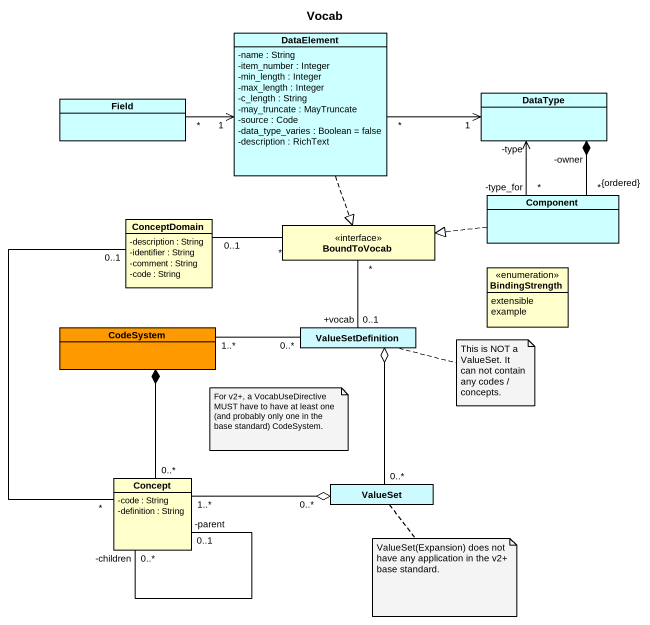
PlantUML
@startuml
title Vocab
hide circle
hide empty members
skinparam classAttributeIconSize 0
class DataElement #CCFFFF {
  -name : String
  -item_number : Integer
  -min_length : Integer
  -max_length : Integer
  -c_length : String
  -may_truncate : MayTruncate
  -source : Code
  -data_type_varies : Boolean = false
  -description : RichText
}
class Field #CCFFFF
class DataType #CCFFFF
class ConceptDomain {
  -description : String
  -identifier : String
  -comment : String
  -code : String
}
class "Component" as Component_ #CCFFFF
interface BoundToVocab
enum BindingStrength {
  extensible
  example
}
class CodeSystem #FF9900
class ValueSetDefinition #CCFAFF
class Concept {
  -code : String
  -definition : String
}
class ValueSet #CCFAFF
DataElement "*" -right-> "1" DataType
DataElement ..|> BoundToVocab
Field "*" -right-> "1" DataElement
DataType "-owner" *-- "*\n{ordered}" Component_
Component_ "-type_for\n*" -up-> "-type" DataType
Component_ .left.|> BoundToVocab
BoundToVocab "*" -left- "0..1" ConceptDomain
BoundToVocab "*" -- "0..1\n+vocab" ValueSetDefinition
CodeSystem *-- "0..*" Concept
ValueSetDefinition "0..*" -left- "1..*" CodeSystem
ValueSetDefinition o-- "0..*" ValueSet
Concept "*" -up- "0..1" ConceptDomain
Concept "-children\n0..*" -- "0..1\n-parent" Concept
ValueSet "0..*" o-left- "1..*" Concept
note right of ValueSetDefinition : This is NOT a ValueSet. It can not contain any codes / concepts.
note as N2
  For v2+, a VocabUseDirective
  MUST have to have at least one (and probably only one in the base standard) CodeSystem.
end note
note bottom of ValueSet : ValueSet(Expansion) does not have any application in the v2+ base standard.
@enduml
